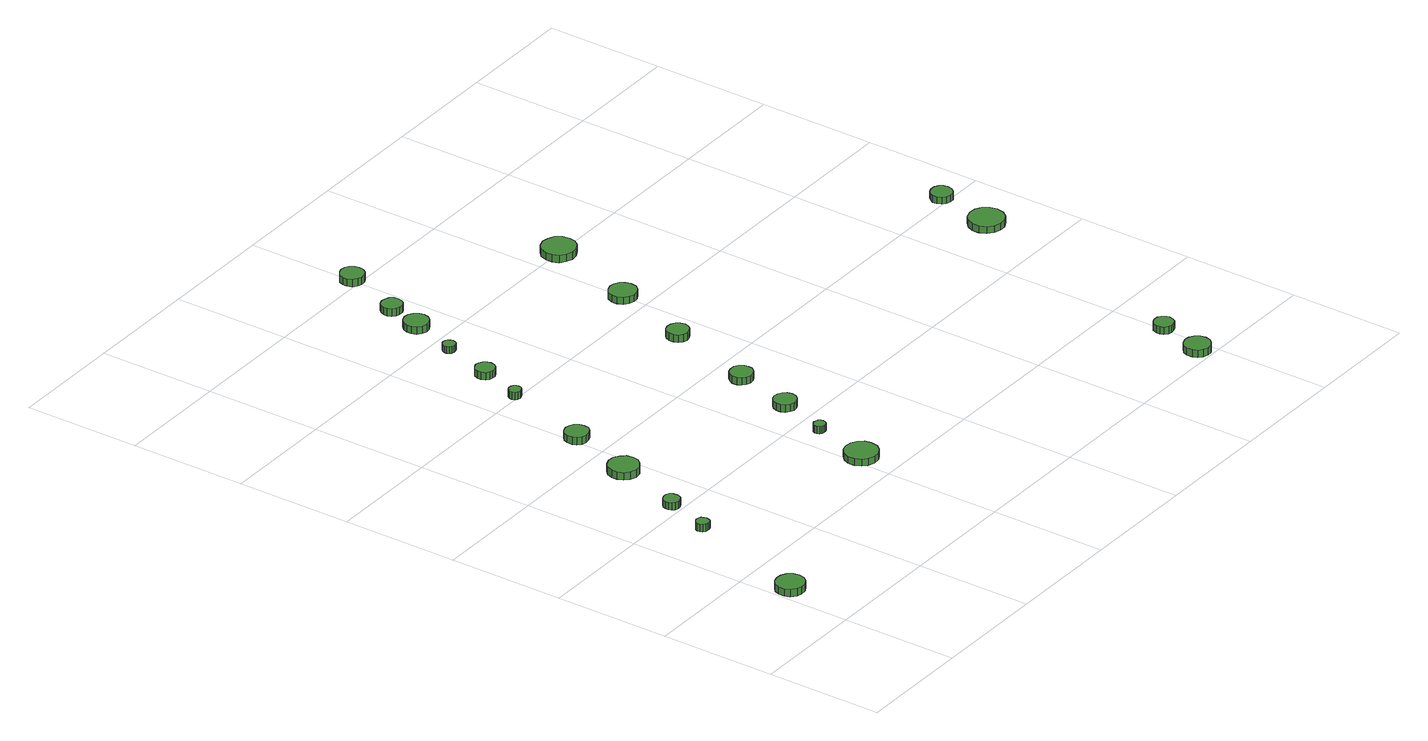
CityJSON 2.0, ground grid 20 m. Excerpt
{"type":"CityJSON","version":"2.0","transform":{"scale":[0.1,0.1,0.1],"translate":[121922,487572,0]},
"CityObjects":{
"tree1":{"type":"SolitaryVegetationObject","attributes":{"function":"something"},"geometry":[{"type":"MultiSurface","lod":"1","boundaries":[[[0,1,2,3,4,5,6,7,8,9,10,11,12,13,14]],[[15,16,17,18,19,20,21,22,23,24,25,26,27,28,29]],[[0,29,28,1]],[[1,28,27,2]],[[2,27,26,3]],[[3,26,25,4]],[[4,25,24,5]],[[5,24,23,6]],[[6,23,22,7]],[[7,22,21,8]],[[8,21,20,9]],[[9,20,19,10]],[[10,19,18,11]],[[11,18,17,12]],[[12,17,16,13]],[[13,16,15,14]],[[14,15,29,0]]]}]},
"tree2":{"type":"SolitaryVegetationObject","attributes":{"function":"something"},"geometry":[{"type":"MultiSurface","lod":"1","boundaries":[[[30,31,32,33,34,35,36,37,38,39,40,41,42,43,44]],[[45,46,47,48,49,50,51,52,53,54,55,56,57,58,59]],[[30,59,58,31]],[[31,58,57,32]],[[32,57,56,33]],[[33,56,55,34]],[[34,55,54,35]],[[35,54,53,36]],[[36,53,52,37]],[[37,52,51,38]],[[38,51,50,39]],[[39,50,49,40]],[[40,49,48,41]],[[41,48,47,42]],[[42,47,46,43]],[[43,46,45,44]],[[44,45,59,30]]]}]},
"tree3":{"type":"SolitaryVegetationObject","attributes":{"function":"something"},"geometry":[{"type":"MultiSurface","lod":"1","boundaries":[[[60,61,62,63,64,65,66,67,68,69,70,71,72,73,74]],[[75,76,77,78,79,80,81,82,83,84,85,86,87,88,89]],[[60,89,88,61]],[[61,88,87,62]],[[62,87,86,63]],[[63,86,85,64]],[[64,85,84,65]],[[65,84,83,66]],[[66,83,82,67]],[[67,82,81,68]],[[68,81,80,69]],[[69,80,79,70]],[[70,79,78,71]],[[71,78,77,72]],[[72,77,76,73]],[[73,76,75,74]],[[74,75,89,60]]]}]},
"tree4":{"type":"SolitaryVegetationObject","attributes":{"function":"something"},"geometry":[{"type":"MultiSurface","lod":"1","boundaries":[[[90,91,92,93,94,95,96,97,98,99,100,101,102,103,104]],[[105,106,107,108,109,110,111,112,113,114,115,116,117,118,119]],[[90,119,118,91]],[[91,118,117,92]],[[92,117,116,93]],[[93,116,115,94]],[[94,115,114,95]],[[95,114,113,96]],[[96,113,112,97]],[[97,112,111,98]],[[98,111,110,99]],[[99,110,109,100]],[[100,109,108,101]],[[101,108,107,102]],[[102,107,106,103]],[[103,106,105,104]],[[104,105,119,90]]]}]},
"tree5":{"type":"SolitaryVegetationObject","attributes":{"function":"something"},"geometry":[{"type":"MultiSurface","lod":"1","boundaries":[[[120,121,122,123,124,125,126,127,128,129,130,131,132,133,134]],[[135,136,137,138,139,140,141,142,143,144,145,146,147,148,149]],[[120,149,148,121]],[[121,148,147,122]],[[122,147,146,123]],[[123,146,145,124]],[[124,145,144,125]],[[125,144,143,126]],[[126,143,142,127]],[[127,142,141,128]],[[128,141,140,129]],[[129,140,139,130]],[[130,139,138,131]],[[131,138,137,132]],[[132,137,136,133]],[[133,136,135,134]],[[134,135,149,120]]]}]},
"tree6":{"type":"SolitaryVegetationObject","attributes":{"function":"something"},"geometry":[{"type":"MultiSurface","lod":"1","boundaries":[[[150,151,152,153,154,155,156,157,158,159,160,161,162,163,164]],[[165,166,167,168,169,170,171,172,173,174,175,176,177,178,179]],[[150,179,178,151]],[[151,178,177,152]],[[152,177,176,153]],[[153,176,175,154]],[[154,175,174,155]],[[155,174,173,156]],[[156,173,172,157]],[[157,172,171,158]],[[158,171,170,159]],[[159,170,169,160]],[[160,169,168,161]],[[161,168,167,162]],[[162,167,166,163]],[[163,166,165,164]],[[164,165,179,150]]]}]},
"tree7":{"type":"SolitaryVegetationObject","attributes":{"function":"something"},"geometry":[{"type":"MultiSurface","lod":"1","boundaries":[[[180,181,182,183,184,185,186,187,188,189,190,191,192,193,194]],[[195,196,197,198,199,200,201,202,203,204,205,206,207,208,209]],[[180,209,208,181]],[[181,208,207,182]],[[182,207,206,183]],[[183,206,205,184]],[[184,205,204,185]],[[185,204,203,186]],[[186,203,202,187]],[[187,202,201,188]],[[188,201,200,189]],[[189,200,199,190]],[[190,199,198,191]],[[191,198,197,192]],[[192,197,196,193]],[[193,196,195,194]],[[194,195,209,180]]]}]},
"tree8":{"type":"SolitaryVegetationObject","attributes":{"function":"something"},"geometry":[{"type":"MultiSurface","lod":"1","boundaries":[[[210,211,212,213,214,215,216,217,218,219,220,221,222,223,224]],[[225,226,227,228,229,230,231,232,233,234,235,236,237,238,239]],[[210,239,238,211]],[[211,238,237,212]],[[212,237,236,213]],[[213,236,235,214]],[[214,235,234,215]],[[215,234,233,216]],[[216,233,232,217]],[[217,232,231,218]],[[218,231,230,219]],[[219,230,229,220]],[[220,229,228,221]],[[221,228,227,222]],[[222,227,226,223]],[[223,226,225,224]],[[224,225,239,210]]]}]},
"tree9":{"type":"SolitaryVegetationObject","attributes":{"function":"something"},"geometry":[{"type":"MultiSurface","lod":"1","boundaries":[[[240,241,242,243,244,245,246,247,248,249,250,251,252,253,254]],[[255,256,257,258,259,260,261,262,263,264,265,266,267,268,269]],[[240,269,268,241]],[[241,268,267,242]],[[242,267,266,243]],[[243,266,265,244]],[[244,265,264,245]],[[245,264,263,246]],[[246,263,262,247]],[[247,262,261,248]],[[248,261,260,249]],[[249,260,259,250]],[[250,259,258,251]],[[251,258,257,252]],[[252,257,256,253]],[[253,256,255,254]],[[254,255,269,240]]]}]},
"tree10":{"type":"SolitaryVegetationObject","attributes":{"function":"something"},"geometry":[{"type":"MultiSurface","lod":"1","boundaries":[[[270,271,272,273,274,275,276,277,278,279,280,281,282,283,284]],[[285,286,287,288,289,290,291,292,293,294,295,296,297,298,299]],[[270,299,298,271]],[[271,298,297,272]],[[272,297,296,273]],[[273,296,295,274]],[[274,295,294,275]],[[275,294,293,276]],[[276,293,292,277]],[[277,292,291,278]],[[278,291,290,279]],[[279,290,289,280]],[[280,289,288,281]],[[281,288,287,282]],[[282,287,286,283]],[[283,286,285,284]],[[284,285,299,270]]]}]},
"tree11":{"type":"SolitaryVegetationObject","attributes":{"function":"something"},"geometry":[{"type":"MultiSurface","lod":"1","boundaries":[[[300,301,302,303,304,305,306,307,308,309,310,311,312,313,314]],[[315,316,317,318,319,320,321,322,323,324,325,326,327,328,329]],[[300,329,328,301]],[[301,328,327,302]],[[302,327,326,303]],[[303,326,325,304]],[[304,325,324,305]],[[305,324,323,306]],[[306,323,322,307]],[[307,322,321,308]],[[308,321,320,309]],[[309,320,319,310]],[[310,319,318,311]],[[311,318,317,312]],[[312,317,316,313]],[[313,316,315,314]],[[314,315,329,300]]]}]},
"tree12":{"type":"SolitaryVegetationObject","attributes":{"function":"something"},"geometry":[{"type":"MultiSurface","lod":"1","boundaries":[[[330,331,332,333,334,335,336,337,338,339,340,341,342,343,344]],[[345,346,347,348,349,350,351,352,353,354,355,356,357,358,359]],[[330,359,358,331]],[[331,358,357,332]],[[332,357,356,333]],[[333,356,355,334]],[[334,355,354,335]],[[335,354,353,336]],[[336,353,352,337]],[[337,352,351,338]],[[338,351,350,339]],[[339,350,349,340]],[[340,349,348,341]],[[341,348,347,342]],[[342,347,346,343]],[[343,346,345,344]],[[344,345,359,330]]]}]},
"tree13":{"type":"SolitaryVegetationObject","attributes":{"function":"something"},"geometry":[{"type":"MultiSurface","lod":"1","boundaries":[[[360,361,362,363,364,365,366,367,368,369,370,371,372,373,374]],[[375,376,377,378,379,380,381,382,383,384,385,386,387,388,389]],[[360,389,388,361]],[[361,388,387,362]],[[362,387,386,363]],[[363,386,385,364]],[[364,385,384,365]],[[365,384,383,366]],[[366,383,382,367]],[[367,382,381,368]],[[368,381,380,369]],[[369,380,379,370]],[[370,379,378,371]],[[371,378,377,372]],[[372,377,376,373]],[[373,376,375,374]],[[374,375,389,360]]]}]},
"tree14":{"type":"SolitaryVegetationObject","attributes":{"function":"something"},"geometry":[{"type":"MultiSurface","lod":"1","boundaries":[[[390,391,392,393,394,395,396,397,398,399,400,401,402,403,404]],[[405,406,407,408,409,410,411,412,413,414,415,416,417,418,419]],[[390,419,418,391]],[[391,418,417,392]],[[392,417,416,393]],[[393,416,415,394]],[[394,415,414,395]],[[395,414,413,396]],[[396,413,412,397]],[[397,412,411,398]],[[398,411,410,399]],[[399,410,409,400]],[[400,409,408,401]],[[401,408,407,402]],[[402,407,406,403]],[[403,406,405,404]],[[404,405,419,390]]]}]},
"tree15":{"type":"SolitaryVegetationObject","attributes":{"function":"something"},"geometry":[{"type":"MultiSurface","lod":"1","boundaries":[[[420,421,422,423,424,425,426,427,428,429,430,431,432,433,434]],[[435,436,437,438,439,440,441,442,443,444,445,446,447,448,449]],[[420,449,448,421]],[[421,448,447,422]],[[422,447,446,423]],[[423,446,445,424]],[[424,445,444,425]],[[425,444,443,426]],[[426,443,442,427]],[[427,442,441,428]],[[428,441,440,429]],[[429,440,439,430]],[[430,439,438,431]],[[431,438,437,432]],[[432,437,436,433]],[[433,436,435,434]],[[434,435,449,420]]]}]},
"tree16":{"type":"SolitaryVegetationObject","attributes":{"function":"something"},"geometry":[{"type":"MultiSurface","lod":"1","boundaries":[[[450,451,452,453,454,455,456,457,458,459,460,461,462,463,464]],[[465,466,467,468,469,470,471,472,473,474,475,476,477,478,479]],[[450,479,478,451]],[[451,478,477,452]],[[452,477,476,453]],[[453,476,475,454]],[[454,475,474,455]],[[455,474,473,456]],[[456,473,472,457]],[[457,472,471,458]],[[458,471,470,459]],[[459,470,469,460]],[[460,469,468,461]],[[461,468,467,462]],[[462,467,466,463]],[[463,466,465,464]],[[464,465,479,450]]]}]},
"tree17":{"type":"SolitaryVegetationObject","attributes":{"function":"something"},"geometry":[{"type":"MultiSurface","lod":"1","boundaries":[[[480,481,482,483,484,485,486,487,488,489,490,491,492,493,494]],[[495,496,497,498,499,500,501,502,503,504,505,506,507,508,509]],[[480,509,508,481]],[[481,508,507,482]],[[482,507,506,483]],[[483,506,505,484]],[[484,505,504,485]],[[485,504,503,486]],[[486,503,502,487]],[[487,502,501,488]],[[488,501,500,489]],[[489,500,499,490]],[[490,499,498,491]],[[491,498,497,492]],[[492,497,496,493]],[[493,496,495,494]],[[494,495,509,480]]]}]},
"tree18":{"type":"SolitaryVegetationObject","attributes":{"function":"something"},"geometry":[{"type":"MultiSurface","lod":"1","boundaries":[[[510,511,512,513,514,515,516,517,518,519,520,521,522,523,524]],[[525,526,527,528,529,530,531,532,533,534,535,536,537,538,539]],[[510,539,538,511]],[[511,538,537,512]],[[512,537,536,513]],[[513,536,535,514]],[[514,535,534,515]],[[515,534,533,516]],[[516,533,532,517]],[[517,532,531,518]],[[518,531,530,519]],[[519,530,529,520]],[[520,529,528,521]],[[521,528,527,522]],[[522,527,526,523]],[[523,526,525,524]],[[524,525,539,510]]]}]},
"tree19":{"type":"SolitaryVegetationObject","attributes":{"function":"something"},"geometry":[{"type":"MultiSurface","lod":"1","boundaries":[[[540,541,542,543,544,545,546,547,548,549,550,551,552,553,554]],[[555,556,557,558,559,560,561,562,563,564,565,566,567,568,569]],[[540,569,568,541]],[[541,568,567,542]],[[542,567,566,543]],[[543,566,565,544]],[[544,565,564,545]],[[545,564,563,546]],[[546,563,562,547]],[[547,562,561,548]],[[548,561,560,549]],[[549,560,559,550]],[[550,559,558,551]],[[551,558,557,552]],[[552,557,556,553]],[[553,556,555,554]],[[554,555,569,540]]]}]},
"tree20":{"type":"SolitaryVegetationObject","attributes":{"function":"something"},"geometry":[{"type":"MultiSurface","lod":"1","boundaries":[[[570,571,572,573,574,575,576,577,578,579,580,581,582,583,584]],[[585,586,587,588,589,590,591,592,593,594,595,596,597,598,599]],[[570,599,598,571]],[[571,598,597,572]],[[572,597,596,573]],[[573,596,595,574]],[[574,595,594,575]],[[575,594,593,576]],[[576,593,592,577]],[[577,592,591,578]],[[578,591,590,579]],[[579,590,589,580]],[[580,589,588,581]],[[581,588,587,582]],[[582,587,586,583]],[[583,586,585,584]],[[584,585,599,570]]]}]},
"tree21":{"type":"SolitaryVegetationObject","attributes":{"function":"something"},"geometry":[{"type":"MultiSurface","lod":"1","boundaries":[[[600,601,602,603,604,605,606,607,608,609,610,611,612,613,614]],[[615,616,617,618,619,620,621,622,623,624,625,626,627,628,629]],[[600,629,628,601]],[[601,628,627,602]],[[602,627,626,603]],[[603,626,625,604]],[[604,625,624,605]],[[605,624,623,606]],[[606,623,622,607]],[[607,622,621,608]],[[608,621,620,609]],[[609,620,619,610]],[[610,619,618,611]],[[611,618,617,612]],[[612,617,616,613]],[[613,616,615,614]],[[614,615,629,600]]]}]},
"tree22":{"type":"SolitaryVegetationObject","attributes":{"function":"something"},"geometry":[{"type":"MultiSurface","lod":"1","boundaries":[[[630,631,632,633,634,635,636,637,638,639,640,641,642,643,644]],[[645,646,647,648,649,650,651,652,653,654,655,656,657,658,659]],[[630,659,658,631]],[[631,658,657,632]],[[632,657,656,633]],[[633,656,655,634]],[[634,655,654,635]],[[635,654,653,636]],[[636,653,652,637]],[[637,652,651,638]],[[638,651,650,639]],[[639,650,649,640]],[[640,649,648,641]],[[641,648,647,642]],[[642,647,646,643]],[[643,646,645,644]],[[644,645,659,630]]]}]}
},
"vertices":[
[51,123,17],[49,133,17],[43,141,17],[34,146,17],[24,147,17],[15,144,17],[7,137,17],[3,128,17],[3,118,17],[7,109,17],[15,102,17],[24,99,17],[34,100,17],[43,105,17],[49,113,17],[49,113,4],[43,105,4],[34,100,4],[24,99,4],[15,102,4],[7,109,4],[3,118,4],[3,128,4],[7,137,4],[15,144,4],[24,147,4],[34,146,4],[43,141,4],[49,133,4],[51,123,4],
[112,341,15],[111,345,15],[109,349,15],[105,351,15],[100,352,15],[96,350,15],[92,347,15],[90,343,15],[90,338,15],[92,334,15],[96,331,15],[100,330,15],[105,330,15],[109,332,15],[111,336,15],[111,336,2],[109,332,2],[105,330,2],[100,330,2],[96,331,2],[92,334,2],[90,338,2],[90,343,2],[92,347,2],[96,350,2],[100,352,2],[105,351,2],[109,349,2],[111,345,2],[112,341,2],
[142,418,16],[141,424,16],[138,429,16],[133,432,16],[127,432,16],[121,430,16],[117,426,16],[115,421,16],[115,415,16],[117,410,16],[121,406,16],[127,404,16],[133,405,16],[138,408,16],[141,413,16],[141,413,3],[138,408,3],[133,405,3],[127,404,3],[121,406,3],[117,410,3],[115,415,3],[115,421,3],[117,426,3],[121,430,3],[127,432,3],[133,432,3],[138,429,3],[141,424,3],[142,418,3],
[194,537,17],[192,548,17],[185,556,17],[176,562,17],[165,563,17],[155,559,17],[147,552,17],[143,542,17],[143,532,17],[147,522,17],[155,515,17],[165,511,17],[176,512,17],[185,518,17],[192,526,17],[192,526,4],[185,518,4],[176,512,4],[165,511,4],[155,515,4],[147,522,4],[143,532,4],[143,542,4],[147,552,4],[155,559,4],[165,563,4],[176,562,4],[185,556,4],[192,548,4],[194,537,4],
[230,655,16],[229,663,16],[224,670,16],[216,674,16],[208,675,16],[200,672,16],[194,667,16],[191,659,16],[191,650,16],[194,643,16],[200,637,16],[208,635,16],[216,636,16],[224,640,16],[229,646,16],[229,646,3],[224,640,3],[216,636,3],[208,635,3],[200,637,3],[194,643,3],[191,650,3],[191,659,3],[194,667,3],[200,672,3],[208,675,3],[216,674,3],[224,670,3],[229,663,3],[230,655,3],
[443,263,16],[441,274,16],[434,283,16],[424,289,16],[412,290,16],[401,287,16],[393,279,16],[388,269,16],[388,257,16],[393,246,16],[401,239,16],[412,235,16],[424,236,16],[434,242,16],[441,251,16],[441,251,4],[434,242,4],[424,236,4],[412,235,4],[401,239,4],[393,246,4],[388,257,4],[388,269,4],[393,279,4],[401,287,4],[412,290,4],[424,289,4],[434,283,4],[441,274,4],[443,263,4],
[271,807,15],[270,811,15],[267,815,15],[264,817,15],[259,817,15],[255,816,15],[252,813,15],[250,809,15],[250,805,15],[252,800,15],[255,798,15],[259,796,15],[264,797,15],[267,799,15],[270,802,15],[270,802,2],[267,799,2],[264,797,2],[259,796,2],[255,798,2],[252,800,2],[250,805,2],[250,809,2],[252,813,2],[255,816,2],[259,817,2],[264,817,2],[267,815,2],[270,811,2],[271,807,2],
[303,881,16],[301,888,16],[297,893,16],[291,897,16],[284,898,16],[278,895,16],[273,891,16],[270,885,16],[270,878,16],[273,871,16],[278,867,16],[284,865,16],[291,865,16],[297,869,16],[301,874,16],[301,874,3],[297,869,3],[291,865,3],[284,865,3],[278,867,3],[273,871,3],[270,878,3],[270,885,3],[273,891,3],[278,895,3],[284,898,3],[291,897,3],[297,893,3],[301,888,3],[303,881,3],
[456,363,15],[455,367,15],[453,370,15],[449,372,15],[445,373,15],[441,371,15],[438,369,15],[436,365,15],[436,361,15],[438,357,15],[441,354,15],[445,353,15],[449,353,15],[453,355,15],[455,359,15],[455,359,2],[453,355,2],[449,353,2],[445,353,2],[441,354,2],[438,357,2],[436,361,2],[436,365,2],[438,369,2],[441,371,2],[445,373,2],[449,372,2],[453,370,2],[455,367,2],[456,363,2],
[325,969,15],[324,973,15],[322,977,15],[318,979,15],[313,980,15],[309,978,15],[306,975,15],[304,971,15],[304,967,15],[306,963,15],[309,960,15],[313,958,15],[318,959,15],[322,961,15],[324,965,15],[324,965,3],[322,961,3],[318,959,3],[313,958,3],[309,960,3],[306,963,3],[304,967,3],[304,971,3],[306,975,3],[309,978,3],[313,980,3],[318,979,3],[322,977,3],[324,973,3],[325,969,3],
[494,448,16],[492,456,16],[487,462,16],[480,466,16],[472,467,16],[465,465,16],[459,459,16],[456,452,16],[456,444,16],[459,437,16],[465,432,16],[472,429,16],[480,430,16],[487,434,16],[492,440,16],[492,440,3],[487,434,3],[480,430,3],[472,429,3],[465,432,3],[459,437,3],[456,444,3],[456,452,3],[459,459,3],[465,465,3],[472,467,3],[480,466,3],[487,462,3],[492,456,3],[494,448,3],
[361,1049,17],[359,1057,17],[354,1064,17],[347,1069,17],[338,1070,17],[330,1067,17],[323,1061,17],[320,1053,17],[320,1044,17],[323,1036,17],[330,1031,17],[338,1028,17],[347,1029,17],[354,1033,17],[359,1040,17],[359,1040,4],[354,1033,4],[347,1029,4],[338,1028,4],[330,1031,4],[323,1036,4],[320,1044,4],[320,1053,4],[323,1061,4],[330,1067,4],[338,1070,4],[347,1069,4],[354,1064,4],[359,1057,4],[361,1049,4],
[522,550,16],[521,558,16],[516,565,16],[509,569,16],[501,569,16],[493,567,16],[488,562,16],[484,554,16],[484,546,16],[488,539,16],[493,534,16],[501,531,16],[509,532,16],[516,536,16],[521,543,16],[521,543,3],[516,536,3],[509,532,3],[501,531,3],[493,534,3],[488,539,3],[484,546,3],[484,554,3],[488,562,3],[493,567,3],[501,569,3],[509,569,3],[516,565,3],[521,558,3],[522,550,3],
[378,1110,16],[377,1117,16],[373,1123,16],[366,1126,16],[359,1127,16],[352,1125,16],[347,1120,16],[344,1113,16],[344,1106,16],[347,1100,16],[352,1095,16],[359,1093,16],[366,1093,16],[373,1097,16],[377,1103,16],[377,1103,3],[373,1097,3],[366,1093,3],[359,1093,3],[352,1095,3],[347,1100,3],[344,1106,3],[344,1113,3],[347,1120,3],[352,1125,3],[359,1127,3],[366,1126,3],[373,1123,3],[377,1117,3],[378,1110,3],
[568,702,18],[566,710,18],[562,716,18],[555,720,18],[547,721,18],[540,719,18],[534,714,18],[531,706,18],[531,699,18],[534,691,18],[540,686,18],[547,684,18],[555,685,18],[562,689,18],[566,695,18],[566,695,5],[562,689,5],[555,685,5],[547,684,5],[540,686,5],[534,691,5],[531,699,5],[531,706,5],[534,714,5],[540,719,5],[547,721,5],[555,720,5],[562,716,5],[566,710,5],[568,702,5],
[418,1211,18],[417,1219,18],[412,1226,18],[405,1230,18],[396,1231,18],[389,1228,18],[382,1223,18],[379,1215,18],[379,1207,18],[382,1199,18],[389,1194,18],[396,1191,18],[405,1192,18],[412,1196,18],[417,1203,18],[417,1203,5],[412,1196,5],[405,1192,5],[396,1191,5],[389,1194,5],[382,1199,5],[379,1207,5],[379,1215,5],[382,1223,5],[389,1228,5],[396,1231,5],[405,1230,5],[412,1226,5],[417,1219,5],[418,1211,5],
[617,838,20],[615,847,20],[610,855,20],[601,860,20],[592,861,20],[583,858,20],[575,852,20],[571,843,20],[571,833,20],[575,824,20],[583,818,20],[592,815,20],[601,816,20],[610,821,20],[615,828,20],[615,828,8],[610,821,8],[601,816,8],[592,815,8],[583,818,8],[575,824,8],[571,833,8],[571,843,8],[575,852,8],[583,858,8],[592,861,8],[601,860,8],[610,855,8],[615,847,8],[617,838,8],
[670,992,23],[668,1004,23],[661,1014,23],[650,1019,23],[639,1021,23],[627,1017,23],[618,1009,23],[614,998,23],[614,986,23],[618,975,23],[627,968,23],[639,964,23],[650,965,23],[661,971,23],[668,981,23],[668,981,10],[661,971,10],[650,965,10],[639,964,10],[627,968,10],[618,975,10],[614,986,10],[614,998,10],[618,1009,10],[627,1017,10],[639,1021,10],[650,1019,10],[661,1014,10],[668,1004,10],[670,992,10],
[996,22,19],[994,31,19],[989,38,19],[981,43,19],[972,44,19],[963,41,19],[956,35,19],[953,27,19],[953,17,19],[956,9,19],[963,3,19],[972,0,19],[981,1,19],[989,6,19],[994,13,19],[994,13,6],[989,6,6],[981,1,6],[972,0,6],[963,3,6],[956,9,6],[953,17,6],[953,27,6],[956,35,6],[963,41,6],[972,44,6],[981,43,6],[989,38,6],[994,31,6],[996,22,6],
[1010,99,22],[1008,105,22],[1004,111,22],[998,115,22],[991,115,22],[985,113,22],[979,109,22],[977,102,22],[977,95,22],[979,89,22],[985,84,22],[991,82,22],[998,83,22],[1004,86,22],[1008,92,22],[1008,92,9],[1004,86,9],[998,83,9],[991,82,9],[985,84,9],[979,89,9],[977,95,9],[977,102,9],[979,109,9],[985,113,9],[991,115,9],[998,115,9],[1004,111,9],[1008,105,9],[1010,99,9],
[1114,498,29],[1111,510,29],[1104,520,29],[1093,526,29],[1081,527,29],[1069,523,29],[1060,515,29],[1055,504,29],[1055,491,29],[1060,480,29],[1069,472,29],[1081,468,29],[1093,469,29],[1104,475,29],[1111,485,29],[1111,485,17],[1104,475,17],[1093,469,17],[1081,468,17],[1069,472,17],[1060,480,17],[1055,491,17],[1055,504,17],[1060,515,17],[1069,523,17],[1081,527,17],[1093,526,17],[1104,520,17],[1111,510,17],[1114,498,17],
[1124,598,30],[1122,605,30],[1118,611,30],[1112,615,30],[1104,615,30],[1097,613,30],[1092,608,30],[1088,601,30],[1088,594,30],[1092,587,30],[1097,582,30],[1104,580,30],[1112,580,30],[1118,584,30],[1122,590,30],[1122,590,18],[1118,584,18],[1112,580,18],[1104,580,18],[1097,582,18],[1092,587,18],[1088,594,18],[1088,601,18],[1092,608,18],[1097,613,18],[1104,615,18],[1112,615,18],[1118,611,18],[1122,605,18],[1124,598,18]
]}
